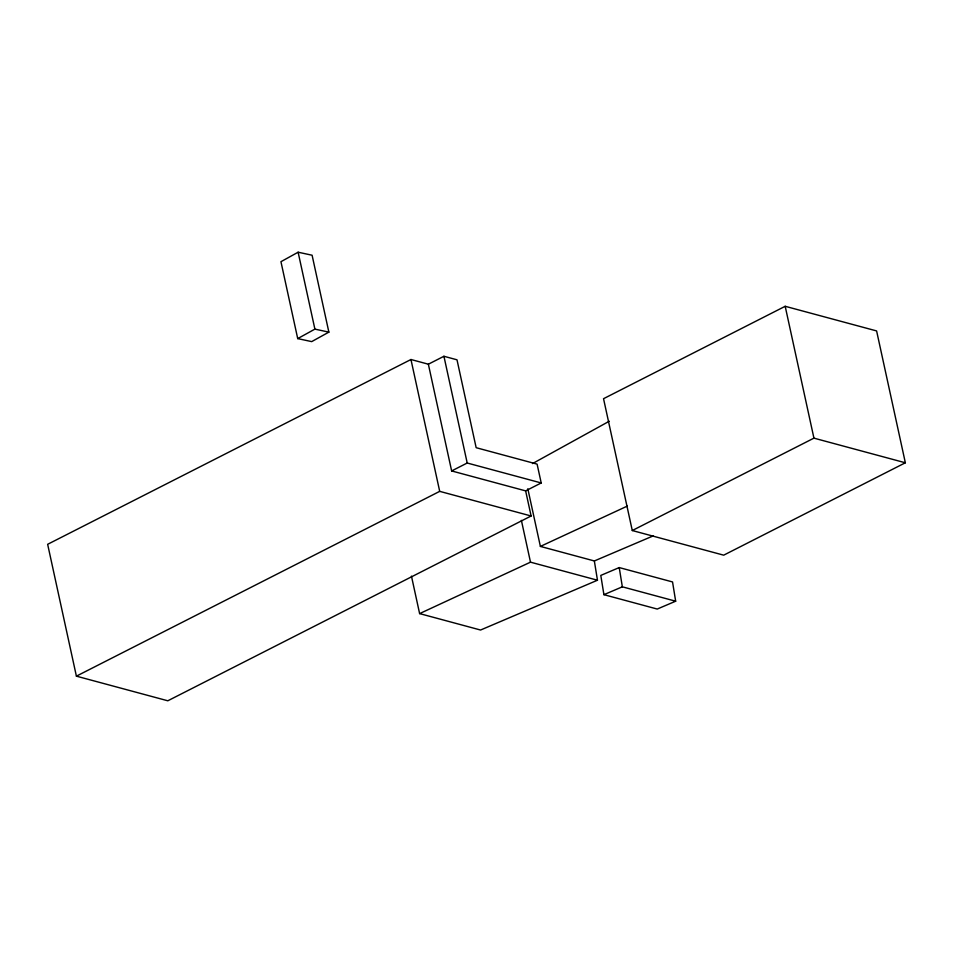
<?xml version="1.0" encoding="UTF-8"?>
<svg xmlns="http://www.w3.org/2000/svg" width="953" height="953" viewBox="0 0 953 953"><rect width="100%" height="100%" fill="white"/><g stroke="black" fill="none" stroke-linecap="round" stroke-linejoin="round"><path stroke-width="1.43" d="M298.122 252.211L280.944 261.694L297.717 338.601L311.691 341.615L328.868 332.132L312.096 255.225L298.122 252.211L314.895 329.119L328.868 332.132M297.717 338.601L314.895 329.119M532.524 463.575L609.253 421.238M410.957 359.507L47.65 544.306L76.395 676.154L167.811 700.789L531.119 515.99L525.639 490.878L451.639 470.937L428.362 364.201L410.957 359.507L439.702 491.355L531.119 515.99M428.362 364.201L443.931 356.279L456.999 359.805L476.155 447.696L537.099 464.123L541.209 482.957L525.639 490.878M451.639 470.937L467.208 463.015L541.209 482.957M785.189 306.294L603.535 398.699L632.28 530.535L723.696 555.17L905.35 462.777L876.605 330.929L785.189 306.294L813.933 438.142L905.35 462.777M76.395 676.154L439.702 491.355M632.28 530.535L813.933 438.142M527.819 488.77L540.387 546.414L627.288 506.103M411.458 576.136L419.618 613.601L530.499 562.163L597.471 580.222L594.35 560.96L540.387 546.414M594.35 560.96L653.139 535.92M619.224 567.571L600.795 575.421L603.916 594.672L657.236 609.05L675.665 601.2L672.544 581.949L619.224 567.571L622.345 586.822L675.665 601.2M597.471 580.222L480.562 630.028L419.618 613.601M603.916 594.672L622.345 586.822M521.386 520.362L530.499 562.163M443.931 356.279L467.208 463.015"/></g></svg>
